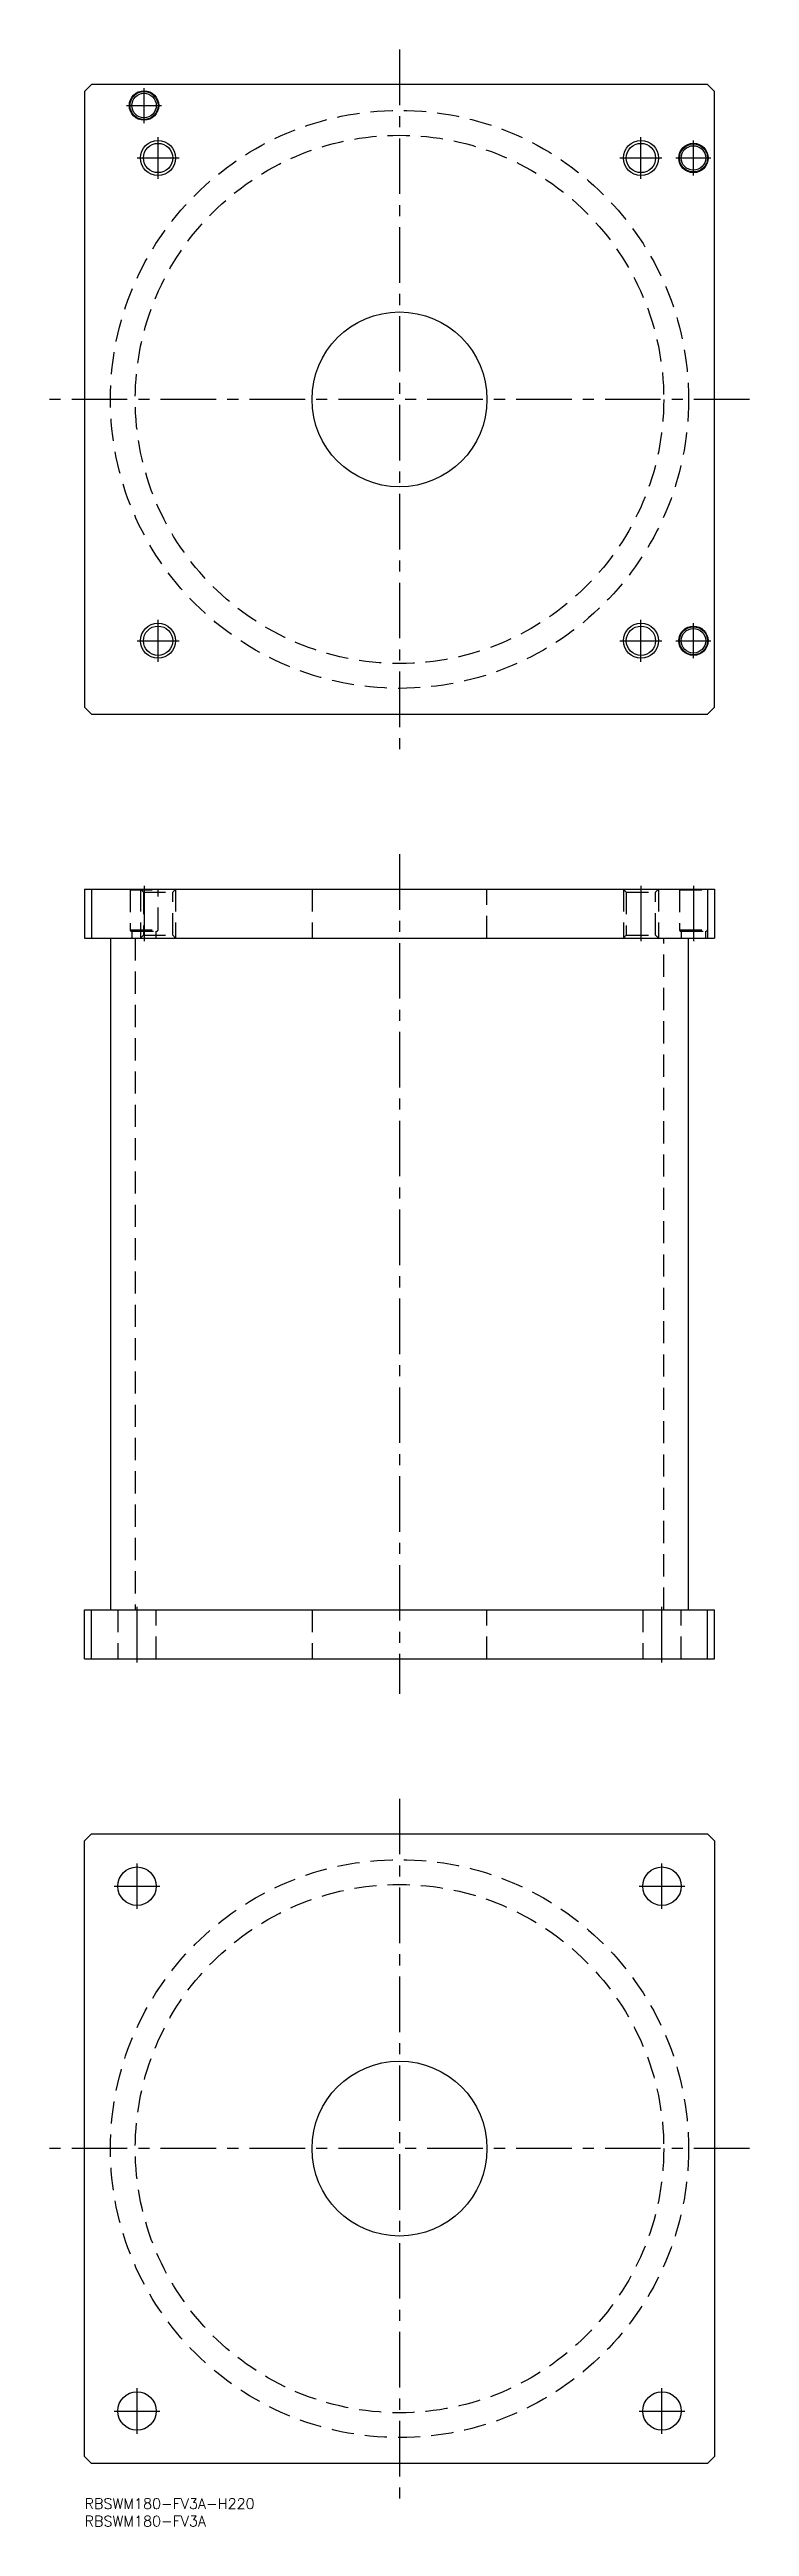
# Model space of a CAD drawing. Extents: x -10 to 190, y -8 to 700.
import ezdxf

# ---------------------------------------------------------------- set-up
doc = ezdxf.new("R2010")
doc.units = 0
doc.header["$LTSCALE"] = 0.5
doc.linetypes.add('CENTER', pattern=[50.8, 31.75, -6.35, 6.35, -6.35])
doc.linetypes.add('DASHED', pattern=[19.05, 12.7, -6.35])
for name, color, linetype in [('MSM_CENTER', 1, 'CENTER'), ('MSM_CONTINUOUS', 7, 'CONTINUOUS'), ('MSM_DASHED', 4, 'DASHED'), ('MSM_NARROW', 5, 'CONTINUOUS'), ('MSM_PART_NUMBER', 7, 'CONTINUOUS')]:
    doc.layers.add(name, color=color, linetype=linetype)
doc.styles.get("Standard").update_dxf_attribs({"font": 'txt.shx', "height": 3, "bigfont": 'bigfont.shx'})

msp = doc.modelspace()

# ---------------------------------------------------------------- linework, layer by layer
at = {"layer": 'MSM_CENTER'}
for p, q in [((90, 700), (90, 500)), ((17, 679), (17, 689)), ((12, 684), (22, 684)), ((21, 663), (21, 675)), ((159, 663), (159, 675)), ((174, 664), (174, 674)), ((15, 669), (27, 669)), ((153, 669), (165, 669)), ((169, 669), (179, 669)), ((190, 600), (-10, 600)), ((21, 525), (21, 537)), ((159, 525), (159, 537)), ((174, 526), (174, 536)), ((15, 531), (27, 531)), ((153, 531), (165, 531)), ((169, 531), (179, 531)), ((90, 470), (90, 230)), ((17, 461), (17, 445)), ((159, 461), (159, 445)), ((174, 461), (174, 445)), ((15, 239), (15, 255)), ((165, 239), (165, 255)), ((90, 200), (90, 0)), ((15, 168.5), (15, 181.5)), ((165, 168.5), (165, 181.5)), ((8.5, 175), (21.5, 175)), ((158.5, 175), (171.5, 175)), ((190, 100), (-10, 100)), ((15, 18.5), (15, 31.5)), ((165, 18.5), (165, 31.5)), ((8.5, 25), (21.5, 25)), ((158.5, 25), (171.5, 25))]:
    msp.add_line(p, q, dxfattribs=at)
at = {"layer": 'MSM_CONTINUOUS'}
for p, q in [((2, 690), (0, 688)), ((0, 688), (0, 512)), ((178, 690), (2, 690)), ((180, 688), (178, 690)), ((180, 512), (180, 688)), ((0, 512), (2, 510)), ((2, 510), (178, 510)), ((178, 510), (180, 512)), ((0, 460), (0, 446)), ((0, 460), (180, 460)), ((2, 460), (2, 446)), ((178, 460), (178, 446)), ((180, 460), (180, 446)), ((0, 446), (180, 446)), ((7.4, 446), (7.4, 254)), ((172.6, 254), (172.6, 446)), ((0, 240), (0, 254)), ((0, 254), (180, 254)), ((2, 240), (2, 254)), ((178, 240), (178, 254)), ((180, 240), (180, 254)), ((0, 240), (180, 240)), ((0, 188), (2, 190)), ((0, 12), (0, 188)), ((2, 190), (178, 190)), ((178, 190), (180, 188)), ((180, 188), (180, 12)), ((2, 10), (0, 12)), ((178, 10), (2, 10)), ((180, 12), (178, 10))]:
    msp.add_line(p, q, dxfattribs=at)
for centre, radius in [((17, 684), 4.2), ((17, 684), 4), ((17, 684), 3.5), ((21, 669), 4.188), ((159, 669), 4.188), ((174, 669), 4.2), ((174, 669), 4), ((174, 669), 3.5), ((90, 600), 25), ((21, 531), 4.188), ((159, 531), 4.188), ((174, 531), 4.2), ((174, 531), 4), ((174, 531), 3.5), ((15, 175), 5.5), ((165, 175), 5.5), ((90, 100), 25), ((15, 25), 5.5), ((165, 25), 5.5)]:
    msp.add_circle(centre, radius, dxfattribs=at)
at = {"layer": 'MSM_DASHED'}
for p, q in [((12.8, 460), (13, 459.8)), ((13, 459.8), (21, 459.8)), ((13, 459.8), (13, 448.4)), ((16, 460), (16.812, 459.188)), ((16, 460), (16, 446)), ((16.812, 459.188), (25.188, 459.188)), ((16.812, 459.188), (16.812, 446.812)), ((21, 459.8), (21.2, 460)), ((21, 448.4), (21, 459.8)), ((25.188, 459.188), (26, 460)), ((25.188, 446.812), (25.188, 459.188)), ((26, 460), (26, 446)), ((65, 460), (65, 446)), ((115, 446), (115, 460)), ((154, 460), (154.812, 459.188)), ((154, 460), (154, 446)), ((154.812, 459.188), (163.188, 459.188)), ((154.812, 459.188), (154.812, 446.812)), ((163.188, 459.188), (164, 460)), ((163.188, 446.812), (163.188, 459.188)), ((164, 460), (164, 446)), ((169.8, 460), (170, 459.8)), ((170, 459.8), (178, 459.8)), ((170, 459.8), (170, 448.4)), ((178, 459.8), (178.2, 460)), ((13.006, 448.4), (20.994, 448.4)), ((13.4, 448), (20.6, 448)), ((13.5, 448), (13.5, 446)), ((16.812, 446.812), (16, 446)), ((16.812, 446.812), (25.188, 446.812)), ((20.5, 446), (20.5, 448)), ((26, 446), (25.188, 446.812)), ((154.812, 446.812), (154, 446)), ((154.812, 446.812), (163.188, 446.812)), ((164, 446), (163.188, 446.812)), ((170.006, 448.4), (177.994, 448.4)), ((170.4, 448), (177.6, 448)), ((170.5, 448), (170.5, 446)), ((177.5, 446), (177.5, 448)), ((14.5, 446), (14.5, 254)), ((165.5, 254), (165.5, 446)), ((9.5, 254), (9.5, 240)), ((20.5, 240), (20.5, 254)), ((65, 254), (65, 240)), ((115, 240), (115, 254)), ((159.5, 254), (159.5, 240)), ((170.5, 240), (170.5, 254))]:
    msp.add_line(p, q, dxfattribs=at)
for centre, radius in [((90, 600), 82.6), ((90, 600), 75.5), ((90, 100), 82.6), ((90, 100), 75.5)]:
    msp.add_circle(centre, radius, dxfattribs=at)
for centre, start, end in [((13.4, 448.4), 180, 270), ((20.6, 448.4), 270, 0), ((170.4, 448.4), 180, 270), ((177.6, 448.4), 270, 0)]:
    msp.add_arc(centre, 0.4, start, end, dxfattribs=at)
at = {"layer": 'MSM_NARROW'}
for centre in [(21, 669), (159, 669), (21, 531), (159, 531)]:
    msp.add_circle(centre, 5, dxfattribs=at)

# ---------------------------------------------------------------- texts
at = {"layer": 'MSM_PART_NUMBER'}
for s, p in [('RBSWM180-FV3A-H220', (0, -3)), ('RBSWM180-FV3A', (0, -8))]:
    msp.add_text(s, height=3, dxfattribs=at).set_placement(p)

doc.saveas('drawing.dxf')
